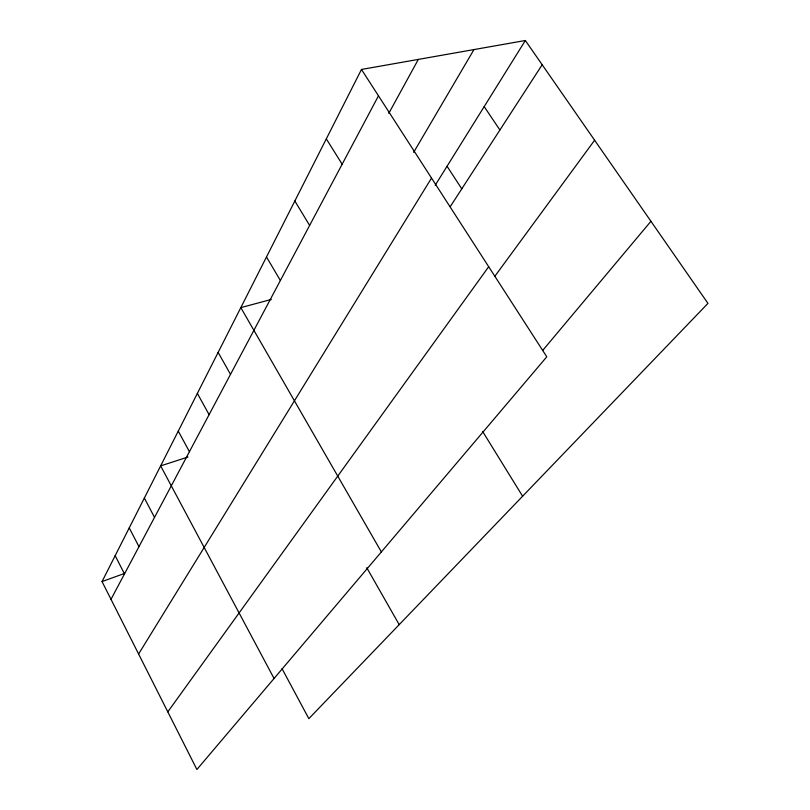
<?xml version="1.0" encoding="UTF-8"?>
<svg xmlns="http://www.w3.org/2000/svg" width="810" height="810" viewBox="0 0 810 810"><rect width="100%" height="100%" fill="white"/><g stroke="black" fill="none" stroke-linecap="round" stroke-linejoin="round"><path stroke-width="1.21" d="M361.473 69.457L546.79 356.795L196.901 769.5L102.04 581.58L361.473 69.457L525.346 40.5L707.96 303.375L308.853 718.652L282.062 668.706M111 599.319L378.483 95.823M388.78 113.38L418.325 59.413M413.647 152.371L473.961 49.582M138.601 654.004L431.527 178.078M435.173 185.328L525.346 40.5M450.259 206.631L542.184 64.749M167.802 711.848L488.693 266.723M494.778 276.362L594.621 140.221M542.619 350.527L650.936 221.282M102.04 581.58L124.578 573.419M187.95 457.042L160.653 465.882L274.053 678.486M271.309 299.447L240.823 307.618L381.358 551.924M484.188 106.606L499.902 130.015M447.059 166.242L461.781 188.862M326.319 138.854L342.144 164.227M482.588 431.386L522.612 496.236M294.84 201.001L309.633 225.433M266.49 256.962L280.371 280.503M366.768 567.709L399.198 624.642M218.143 352.401L230.506 374.362M197.367 393.407L209.101 414.659M178.271 431.102L189.429 451.686M144.362 498.049L154.518 517.398M129.236 527.897L138.966 546.679M115.172 555.67L124.497 573.926"/></g></svg>
